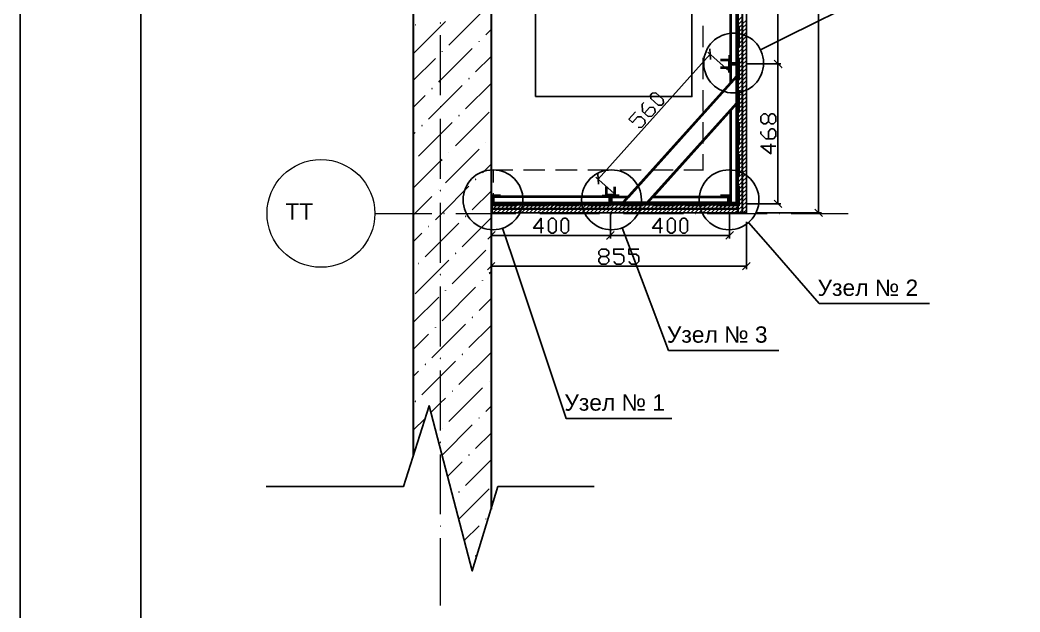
# Model space of a CAD drawing. Header units: millimetres. Extents: x 0 to 146, y 0 to 23.
# Drawn here: x 112.57 to 121.77, y 9.03 to 14.48 of the extents above; entities that cross this region are included whole.
import ezdxf

# ---------------------------------------------------------------- set-up
doc = ezdxf.new("R2010")
doc.units = ezdxf.units.MM
doc.layers.add('PDF _0', color=7, linetype='Continuous')
doc.layers.add('PDF _Текст', color=7, linetype='Continuous')
doc.layers.add('PDF _Оси-1', color=7, linetype='Continuous', true_color=0xaaaaaa)
doc.layers.add('PDF _Оси-3', color=7, linetype='Continuous', true_color=0x989898)
doc.styles.add('PDF ArialMT-Identity-H', font='arial.ttf')
doc.styles.add('PDF GOST Common-Identity-H', font='arial.ttf')

msp = doc.modelspace()

# ---------------------------------------------------------------- linework, layer by layer
at = {"layer": 'PDF _0', "lineweight": 25}
for points in [[(112.5689, 23.4484), (145.5534, 23.4484), (145.5534, 0.126), (112.5689, 0.126)], [(113.6795, 23.1707), (145.2757, 23.1707), (145.2757, 0.4036), (113.6795, 0.4036)], [(119.1748, 12.7025), (119.1748, 19.1929), (119.2092, 19.1929), (119.2092, 12.7025)], [(119.2147, 12.7025), (119.2147, 19.1929), (119.2491, 19.1929), (119.2491, 12.7025)], [(119.5673, 14.0725), (119.2518, 14.0725)], [(119.5054, 14.1069), (119.5742, 14.0381)], [(118.4709, 13.6937), (118.4385, 13.6919), (118.3702, 13.7532), (118.3684, 13.7856), (118.3838, 13.8027), (118.4162, 13.8045), (118.4844, 13.7431), (118.4862, 13.7107)], [(116.9098, 12.7768), (119.1692, 12.7768), (119.1692, 12.7424), (116.9098, 12.7424)], [(116.9098, 12.7369), (119.1692, 12.7369), (119.1692, 12.7025), (116.9098, 12.7025)], [(118.0002, 12.4677), (118.0002, 12.7025)], [(117.4528, 12.5145), (117.4299, 12.5374), (117.4299, 12.6292), (117.4528, 12.6521), (117.4758, 12.6521), (117.4987, 12.6292), (117.4987, 12.5374), (117.4758, 12.5145)], [(117.5675, 12.5145), (117.5446, 12.5374), (117.5446, 12.6292), (117.5675, 12.6521), (117.5905, 12.6521), (117.6134, 12.6292), (117.6134, 12.5374), (117.5905, 12.5145)], [(118.5476, 12.5145), (118.5246, 12.5374), (118.5246, 12.6292), (118.5476, 12.6521), (118.5705, 12.6521), (118.5934, 12.6292), (118.5934, 12.5374), (118.5705, 12.5145)], [(118.6623, 12.5145), (118.6393, 12.5374), (118.6393, 12.6292), (118.6623, 12.6521), (118.6852, 12.6521), (118.7081, 12.6292), (118.7081, 12.5374), (118.6852, 12.5145)], [(118.0346, 12.5296), (117.9658, 12.4608)]]:
    msp.add_lwpolyline(points, close=True, dxfattribs=at)
at = {"layer": 'PDF _0', "lineweight": 30}
for points in [[(116.1855, 20.7693), (116.1855, 10.4708)], [(116.8738, 20.1868), (116.8738, 19.1255), (118.3879, 19.1255), (118.3879, 17.7352), (116.9013, 17.7352), (116.9013, 9.9786)]]:
    msp.add_lwpolyline(points, dxfattribs=at)
at = {"layer": 'PDF _0', "lineweight": 25}
for points in [[(119.9139, 12.7025), (119.9139, 19.1929)], [(119.5398, 12.785), (119.5398, 14.0725), (119.5398, 15.3113), (119.5398, 16.5502), (119.5398, 17.789), (119.5398, 19.1131)], [(119.3787, 14.2021), (119.6253, 14.3245), (120.3445, 14.6813), (120.3455, 14.6813), (121.357, 14.6813)], [(116.8213, 14.5537), (116.5122, 14.2447)], [(116.4813, 14.461), (116.4333, 14.413), (116.1855, 14.1652)], [(119.2092, 14.5081), (119.1823, 14.4813), (119.1748, 14.4737)], [(119.2092, 14.4711), (119.1823, 14.4442), (119.1748, 14.4367)], [(119.2491, 14.4739), (119.2147, 14.4395)], [(116.9013, 14.3865), (116.8522, 14.3374)], [(119.2092, 14.434), (119.1823, 14.4071), (119.1748, 14.3996)], [(119.2092, 14.3969), (119.1823, 14.37), (119.1748, 14.3625)], [(119.2092, 14.3598), (119.1823, 14.333), (119.1748, 14.3254)], [(119.2491, 14.4368), (119.2147, 14.4024)], [(119.2491, 14.3997), (119.2147, 14.3653)], [(119.2491, 14.3626), (119.2147, 14.3282)], [(119.2092, 14.3227), (119.1823, 14.2959), (119.1748, 14.2883)], [(119.2092, 14.2856), (119.1823, 14.2588), (119.1748, 14.2512)], [(119.2491, 14.3256), (119.2147, 14.2912)], [(119.2491, 14.2885), (119.2147, 14.2541)], [(116.7286, 14.2138), (116.4333, 13.9185), (116.4195, 13.9047)], [(119.0903, 14.0041), (118.8955, 14.179)], [(118.9186, 14.112), (118.9134, 14.2092)], [(119.2092, 14.2486), (119.1823, 14.2217), (119.1748, 14.2142)], [(119.2092, 14.2115), (119.1823, 14.1846), (119.1748, 14.1771)], [(119.2092, 14.1744), (119.1823, 14.1475), (119.1748, 14.14)], [(119.2491, 14.2514), (119.2147, 14.217)], [(119.2491, 14.2143), (119.2147, 14.1799)], [(119.2491, 14.1772), (119.2147, 14.1428)], [(116.3886, 14.1211), (116.1855, 13.918)], [(116.9013, 14.1393), (116.7595, 13.9975)], [(118.916, 14.1606), (117.8858, 13.0132)], [(119.2092, 14.1373), (119.1823, 14.1105), (119.1748, 14.1029)], [(119.2092, 14.1002), (119.1823, 14.0734), (119.1748, 14.0658)], [(119.2491, 14.1401), (119.2147, 14.1057)], [(119.2491, 14.1031), (119.2147, 14.0687)], [(119.2092, 14.0631), (119.1823, 14.0363), (119.1748, 14.0287)], [(119.2092, 14.0261), (119.1823, 13.9992), (119.1748, 13.9916)], [(119.2092, 13.989), (119.1823, 13.9621), (119.1748, 13.9546)], [(119.2491, 14.066), (119.2147, 14.0316)], [(119.2491, 14.0289), (119.2147, 13.9945)], [(119.2491, 13.9918), (119.2147, 13.9574)], [(116.9013, 13.8921), (116.6667, 13.6575)], [(119.2092, 13.9519), (119.1823, 13.925), (119.1748, 13.9175)], [(119.2092, 13.9148), (119.1823, 13.888), (119.1748, 13.8804)], [(119.2491, 13.9547), (119.2147, 13.9203)], [(119.2491, 13.9176), (119.2147, 13.8832)], [(116.6358, 13.8738), (116.4333, 13.6713), (116.3268, 13.5648)], [(119.2092, 13.8777), (119.1823, 13.8509), (119.1748, 13.8433)], [(119.2092, 13.8406), (119.1823, 13.8138), (119.1748, 13.8062)], [(119.2092, 13.8036), (119.1823, 13.7767), (119.1748, 13.7691)], [(119.2491, 13.8806), (119.2147, 13.8461)], [(119.2491, 13.8435), (119.2147, 13.8091)], [(119.2491, 13.8064), (119.2147, 13.772)], [(116.2959, 13.7811), (116.1855, 13.6707)], [(118.3124, 13.6202), (118.3583, 13.6714), (118.3907, 13.6731), (118.4078, 13.6578), (118.4096, 13.6254), (118.3789, 13.5913), (118.3465, 13.5895), (118.2953, 13.6355), (118.2918, 13.7003), (118.3071, 13.7174)], [(119.2092, 13.7665), (119.1823, 13.7396), (119.1748, 13.7321)], [(119.2092, 13.7294), (119.1823, 13.7025), (119.1748, 13.695)], [(119.2491, 13.7693), (119.2147, 13.7349)], [(119.2491, 13.7322), (119.2147, 13.6978)], [(116.8831, 13.6266), (116.574, 13.3176)], [(118.2546, 13.4871), (118.2869, 13.4888), (118.3176, 13.523), (118.3159, 13.5554), (118.2817, 13.586), (118.2493, 13.5843), (118.2033, 13.5331), (118.1692, 13.5637), (118.2305, 13.632)], [(119.2092, 13.6923), (119.1823, 13.6655), (119.1748, 13.6579)], [(119.2092, 13.6552), (119.1823, 13.6284), (119.1748, 13.6208)], [(119.2092, 13.6181), (119.1823, 13.5913), (119.1748, 13.5837)], [(119.2491, 13.6951), (119.2147, 13.6607)], [(119.2491, 13.6581), (119.2147, 13.6236)], [(119.2491, 13.621), (119.2147, 13.5866)], [(119.4517, 13.5894), (119.4746, 13.6123), (119.4976, 13.6123), (119.5205, 13.5894), (119.5205, 13.5435), (119.4976, 13.5205), (119.4746, 13.5205), (119.4517, 13.5435), (119.4517, 13.5894), (119.4287, 13.6123), (119.4058, 13.6123), (119.3829, 13.5894), (119.3829, 13.5435), (119.4058, 13.5205), (119.4287, 13.5205), (119.4517, 13.5435)], [(116.5431, 13.5339), (116.4333, 13.4241), (116.2341, 13.2249)], [(119.2092, 13.5811), (119.1823, 13.5542), (119.1748, 13.5466)], [(119.2092, 13.544), (119.1823, 13.5171), (119.1748, 13.5096)], [(119.2491, 13.5839), (119.2147, 13.5495)], [(119.2491, 13.5468), (119.2147, 13.5124)], [(116.2032, 13.4412), (116.1855, 13.4235)], [(119.2092, 13.5069), (119.1823, 13.48), (119.1748, 13.4725)], [(119.2092, 13.4698), (119.1823, 13.443), (119.1748, 13.4354)], [(119.2092, 13.4327), (119.1823, 13.4059), (119.1748, 13.3983)], [(119.2491, 13.5097), (119.2147, 13.4753)], [(119.2491, 13.4726), (119.2147, 13.4382)], [(119.2491, 13.4356), (119.2147, 13.4011)], [(119.4517, 13.3829), (119.4517, 13.4517), (119.4746, 13.4746), (119.4976, 13.4746), (119.5205, 13.4517), (119.5205, 13.4058), (119.4976, 13.3829), (119.4287, 13.3829), (119.3829, 13.4288), (119.3829, 13.4517)], [(119.2092, 13.3956), (119.1823, 13.3688), (119.1748, 13.3612)], [(119.2092, 13.3586), (119.1823, 13.3317), (119.1748, 13.3241)], [(119.2491, 13.3985), (119.2147, 13.3641)], [(119.2491, 13.3614), (119.2147, 13.327)], [(119.4746, 13.337), (119.4746, 13.2452), (119.3829, 13.3141), (119.5205, 13.3141)], [(116.7904, 13.2867), (116.4813, 12.9777)], [(119.2092, 13.3215), (119.1823, 13.2946), (119.1748, 13.2871)], [(119.2092, 13.2844), (119.1823, 13.2575), (119.1748, 13.25)], [(119.2092, 13.2473), (119.1823, 13.2205), (119.1748, 13.2129)], [(119.2491, 13.3243), (119.2147, 13.2899)], [(119.2491, 13.2872), (119.2147, 13.2528)], [(119.2491, 13.2501), (119.2147, 13.2157)], [(116.4504, 13.194), (116.4333, 13.1768), (116.1855, 12.9291)], [(119.2092, 13.2102), (119.1823, 13.1834), (119.1748, 13.1758)], [(119.2092, 13.1731), (119.1823, 13.1463), (119.1748, 13.1387)], [(119.2491, 13.2131), (119.2147, 13.1786)], [(119.2491, 13.176), (119.2147, 13.1416)], [(116.9013, 13.1504), (116.8213, 13.0704)], [(117.8832, 13.0618), (117.8885, 12.9646)], [(119.2092, 13.1361), (119.1823, 13.1092), (119.1748, 13.1016)], [(119.2092, 13.099), (119.1823, 13.0721), (119.1748, 13.0646)], [(119.2092, 13.0619), (119.1823, 13.035), (119.1748, 13.0275)], [(119.2491, 13.1389), (119.2147, 13.1045)], [(119.2491, 13.1018), (119.2147, 13.0674)], [(119.2491, 13.0647), (119.2147, 13.0303)], [(118.0602, 12.8567), (117.8654, 13.0316)], [(119.2092, 13.0248), (119.1823, 12.998), (119.1748, 12.9904)], [(119.2092, 12.9877), (119.1823, 12.9609), (119.1748, 12.9533)], [(119.2491, 13.0276), (119.2147, 12.9932)], [(119.2491, 12.9906), (119.2147, 12.9561)], [(116.6976, 12.9467), (116.4482, 12.6973), (116.4333, 12.6824), (116.3886, 12.6377)], [(116.9013, 12.9032), (116.7286, 12.7304)], [(119.2092, 12.9506), (119.1823, 12.9238), (119.1748, 12.9162)], [(119.2092, 12.9136), (119.1823, 12.8867), (119.1748, 12.8791)], [(119.2092, 12.8765), (119.1823, 12.8496), (119.1748, 12.8421)], [(119.2491, 12.9535), (119.2147, 12.9191)], [(119.2491, 12.9164), (119.2147, 12.882)], [(119.2491, 12.8793), (119.2147, 12.8449)], [(116.3577, 12.854), (116.2009, 12.6973), (116.1855, 12.6819)], [(119.2092, 12.8394), (119.1823, 12.8125), (119.1748, 12.805)], [(119.2092, 12.8023), (119.1823, 12.7755), (119.1748, 12.7679)], [(119.2491, 12.8422), (119.2147, 12.8078)], [(119.2491, 12.8051), (119.2147, 12.7707)], [(119.2518, 12.785), (119.5673, 12.785)], [(119.5054, 12.8195), (119.5742, 12.7506)], [(116.9055, 12.7025), (116.9055, 12.4677)], [(116.9216, 12.7768), (116.9098, 12.765)], [(116.9187, 12.7369), (116.9098, 12.7279)], [(116.9558, 12.7369), (116.9214, 12.7025)], [(116.9586, 12.7768), (116.9479, 12.7661), (116.9242, 12.7424)], [(116.9929, 12.7369), (116.9585, 12.7025)], [(116.9957, 12.7768), (116.985, 12.7661), (116.9613, 12.7424)], [(117.03, 12.7369), (116.9956, 12.7025)], [(117.0328, 12.7768), (117.0221, 12.7661), (116.9984, 12.7424)], [(117.0671, 12.7369), (117.0326, 12.7025)], [(117.0699, 12.7768), (117.0592, 12.7661), (117.0355, 12.7424)], [(117.1041, 12.7369), (117.0697, 12.7025)], [(117.107, 12.7768), (117.0963, 12.7661), (117.0726, 12.7424)], [(117.1412, 12.7369), (117.1068, 12.7025)], [(117.1441, 12.7768), (117.1334, 12.7661), (117.1096, 12.7424)], [(117.1783, 12.7369), (117.1439, 12.7025)], [(117.1811, 12.7768), (117.1704, 12.7661), (117.1467, 12.7424)], [(117.2154, 12.7369), (117.181, 12.7025)], [(117.2182, 12.7768), (117.2075, 12.7661), (117.1838, 12.7424)], [(117.2525, 12.7369), (117.2181, 12.7025)], [(117.2553, 12.7768), (117.2446, 12.7661), (117.2209, 12.7424)], [(117.2896, 12.7369), (117.2551, 12.7025)], [(117.2924, 12.7768), (117.2817, 12.7661), (117.258, 12.7424)], [(117.3266, 12.7369), (117.2922, 12.7025)], [(117.3295, 12.7768), (117.3188, 12.7661), (117.2951, 12.7424)], [(117.3637, 12.7369), (117.3293, 12.7025)], [(117.3666, 12.7768), (117.3559, 12.7661), (117.3321, 12.7424)], [(117.4008, 12.7369), (117.3664, 12.7025)], [(117.4036, 12.7768), (117.3929, 12.7661), (117.3692, 12.7424)], [(117.4379, 12.7369), (117.4035, 12.7025)], [(117.4407, 12.7768), (117.43, 12.7661), (117.4063, 12.7424)], [(117.475, 12.7369), (117.4406, 12.7025)], [(117.4778, 12.7768), (117.4671, 12.7661), (117.4434, 12.7424)], [(117.5121, 12.7369), (117.4776, 12.7025)], [(117.5149, 12.7768), (117.5042, 12.7661), (117.4805, 12.7424)], [(117.5491, 12.7369), (117.5147, 12.7025)], [(117.552, 12.7768), (117.5413, 12.7661), (117.5176, 12.7424)], [(117.5862, 12.7369), (117.5518, 12.7025)], [(117.5891, 12.7768), (117.5784, 12.7661), (117.5546, 12.7424)], [(117.6233, 12.7369), (117.5889, 12.7025)], [(117.6261, 12.7768), (117.6154, 12.7661), (117.5917, 12.7424)], [(117.6604, 12.7369), (117.626, 12.7025)], [(117.6632, 12.7768), (117.6525, 12.7661), (117.6288, 12.7424)], [(117.6975, 12.7369), (117.6631, 12.7025)], [(117.7003, 12.7768), (117.6896, 12.7661), (117.6659, 12.7424)], [(117.7346, 12.7369), (117.7001, 12.7025)], [(117.7374, 12.7768), (117.7267, 12.7661), (117.703, 12.7424)], [(117.7716, 12.7369), (117.7372, 12.7025)], [(117.7745, 12.7768), (117.7638, 12.7661), (117.7401, 12.7424)], [(117.8087, 12.7369), (117.7743, 12.7025)], [(117.8116, 12.7768), (117.8009, 12.7661), (117.7771, 12.7424)], [(117.8458, 12.7369), (117.8114, 12.7025)], [(117.8486, 12.7768), (117.838, 12.7661), (117.8142, 12.7424)], [(117.8829, 12.7369), (117.8485, 12.7025)], [(117.8857, 12.7768), (117.875, 12.7661), (117.8513, 12.7424)], [(117.92, 12.7369), (117.8856, 12.7025)], [(117.9228, 12.7768), (117.9121, 12.7661), (117.8884, 12.7424)], [(117.9571, 12.7369), (117.9226, 12.7025)], [(117.9599, 12.7768), (117.9492, 12.7661), (117.9255, 12.7424)], [(117.9941, 12.7369), (117.9597, 12.7025)], [(117.997, 12.7768), (117.9863, 12.7661), (117.9626, 12.7424)], [(118.0312, 12.7369), (117.9968, 12.7025)], [(118.0341, 12.7768), (118.0234, 12.7661), (117.9996, 12.7424)], [(118.0683, 12.7369), (118.0339, 12.7025)], [(118.0711, 12.7768), (118.0605, 12.7661), (118.0367, 12.7424)], [(118.1054, 12.7369), (118.071, 12.7025)], [(118.1082, 12.7768), (118.0975, 12.7661), (118.0738, 12.7424)], [(118.1425, 12.7369), (118.1081, 12.7025)], [(118.1453, 12.7768), (118.1346, 12.7661), (118.1109, 12.7424)], [(118.1796, 12.7369), (118.1451, 12.7025)], [(118.1824, 12.7768), (118.1717, 12.7661), (118.148, 12.7424)], [(118.2166, 12.7369), (118.1822, 12.7025)], [(118.2195, 12.7768), (118.2088, 12.7661), (118.1851, 12.7424)], [(118.2537, 12.7369), (118.2193, 12.7025)], [(118.2566, 12.7768), (118.2459, 12.7661), (118.2221, 12.7424)], [(118.2908, 12.7369), (118.2564, 12.7025)], [(118.2936, 12.7768), (118.283, 12.7661), (118.2592, 12.7424)], [(118.3279, 12.7369), (118.2935, 12.7025)], [(118.3307, 12.7768), (118.32, 12.7661), (118.2963, 12.7424)], [(118.365, 12.7369), (118.3306, 12.7025)], [(118.3678, 12.7768), (118.3571, 12.7661), (118.3334, 12.7424)], [(118.4021, 12.7369), (118.3676, 12.7025)], [(118.4049, 12.7768), (118.3942, 12.7661), (118.3705, 12.7424)], [(118.4391, 12.7369), (118.4047, 12.7025)], [(118.442, 12.7768), (118.4313, 12.7661), (118.4076, 12.7424)], [(118.4762, 12.7369), (118.4418, 12.7025)], [(118.4791, 12.7768), (118.4684, 12.7661), (118.4446, 12.7424)], [(118.5133, 12.7369), (118.4789, 12.7025)], [(118.5161, 12.7768), (118.5055, 12.7661), (118.4817, 12.7424)], [(118.5504, 12.7369), (118.516, 12.7025)], [(118.5532, 12.7768), (118.5425, 12.7661), (118.5188, 12.7424)], [(118.5875, 12.7369), (118.5531, 12.7025)], [(118.5903, 12.7768), (118.5796, 12.7661), (118.5559, 12.7424)], [(118.6246, 12.7369), (118.5901, 12.7025)], [(118.6274, 12.7768), (118.6167, 12.7661), (118.593, 12.7424)], [(118.6616, 12.7369), (118.6272, 12.7025)], [(118.6645, 12.7768), (118.6538, 12.7661), (118.6301, 12.7424)], [(118.6987, 12.7369), (118.6643, 12.7025)], [(118.7016, 12.7768), (118.6909, 12.7661), (118.6672, 12.7424)], [(118.7358, 12.7369), (118.7014, 12.7025)], [(118.7386, 12.7768), (118.728, 12.7661), (118.7042, 12.7424)], [(118.7729, 12.7369), (118.7385, 12.7025)], [(118.7757, 12.7768), (118.765, 12.7661), (118.7413, 12.7424)], [(118.81, 12.7369), (118.7756, 12.7025)], [(118.8128, 12.7768), (118.8021, 12.7661), (118.7784, 12.7424)], [(118.8471, 12.7369), (118.8127, 12.7025)], [(118.8499, 12.7768), (118.8392, 12.7661), (118.8155, 12.7424)], [(118.8841, 12.7369), (118.8497, 12.7025)], [(118.887, 12.7768), (118.8763, 12.7661), (118.8526, 12.7424)], [(118.9212, 12.7369), (118.8868, 12.7025)], [(118.9241, 12.7768), (118.9134, 12.7661), (118.8897, 12.7424)], [(118.9583, 12.7369), (118.9239, 12.7025)], [(118.9611, 12.7768), (118.9505, 12.7661), (118.9267, 12.7424)], [(118.9954, 12.7369), (118.961, 12.7025)], [(118.9982, 12.7768), (118.9875, 12.7661), (118.9638, 12.7424)], [(119.0325, 12.7369), (118.9981, 12.7025)], [(119.0353, 12.7768), (119.0246, 12.7661), (119.0009, 12.7424)], [(119.0696, 12.7369), (119.0352, 12.7025)], [(119.0724, 12.7768), (119.0617, 12.7661), (119.038, 12.7424)], [(119.1066, 12.7369), (119.0722, 12.7025)], [(119.1095, 12.7768), (119.0988, 12.7661), (119.0751, 12.7424)], [(119.0949, 12.7025), (119.0949, 12.4677)], [(119.1437, 12.7369), (119.1093, 12.7025)], [(119.1466, 12.7768), (119.1359, 12.7661), (119.1122, 12.7424)], [(119.1692, 12.7253), (119.1464, 12.7025)], [(119.1692, 12.7624), (119.1492, 12.7424)], [(119.2092, 12.7652), (119.1748, 12.7308)], [(119.2092, 12.7281), (119.1835, 12.7025)], [(119.2491, 12.7681), (119.2147, 12.7336)], [(119.2491, 12.731), (119.2206, 12.7025)], [(119.3317, 12.7025), (119.9415, 12.7025)], [(119.8795, 12.7369), (119.9484, 12.668)], [(116.6049, 12.6068), (116.4333, 12.4352), (116.2959, 12.2978)], [(116.9013, 12.656), (116.6358, 12.3905)], [(116.9013, 12.6199), (116.9013, 12.1842)], [(117.384, 12.5603), (117.2922, 12.5603), (117.3611, 12.6521), (117.3611, 12.5145)], [(118.4787, 12.5603), (118.387, 12.5603), (118.4558, 12.6521), (118.4558, 12.5145)], [(119.2491, 12.6199), (119.2491, 12.1842)], [(119.2701, 12.6145), (119.4508, 12.4068), (119.9193, 11.8682), (119.9203, 11.8682), (120.9318, 11.8682)], [(116.265, 12.5141), (116.1855, 12.4346)], [(116.9399, 12.5296), (116.8711, 12.4608)], [(117.0065, 12.5611), (117.0938, 12.3), (117.5907, 10.8129), (117.5917, 10.8129), (118.5647, 10.8129)], [(118.106, 12.5648), (118.2036, 12.3074), (118.5337, 11.4378), (118.5347, 11.4378), (119.5462, 11.4378)], [(119.0605, 12.4608), (119.1293, 12.5296)], [(116.9055, 12.4952), (118.0002, 12.4952), (119.0949, 12.4952)], [(116.8522, 12.3596), (116.5431, 12.0506)], [(117.9605, 12.2998), (117.9834, 12.2769), (117.9834, 12.2539), (117.9605, 12.231), (117.9146, 12.231), (117.8917, 12.2539), (117.8917, 12.2769), (117.9146, 12.2998), (117.9605, 12.2998), (117.9834, 12.3227), (117.9834, 12.3457), (117.9605, 12.3686), (117.9146, 12.3686), (117.8917, 12.3457), (117.8917, 12.3227), (117.9146, 12.2998)], [(118.0293, 12.2539), (118.0523, 12.231), (118.0981, 12.231), (118.1211, 12.2539), (118.1211, 12.2998), (118.0981, 12.3227), (118.0293, 12.3227), (118.0293, 12.3686), (118.1211, 12.3686)], [(118.167, 12.2539), (118.1899, 12.231), (118.2358, 12.231), (118.2587, 12.2539), (118.2587, 12.2998), (118.2358, 12.3227), (118.167, 12.3227), (118.167, 12.3686), (118.2587, 12.3686)], [(116.5122, 12.2669), (116.4333, 12.1879), (116.2032, 11.9579)], [(116.9357, 12.2461), (116.8669, 12.1773)], [(119.2147, 12.1773), (119.2835, 12.2461)], [(116.9013, 12.1615), (116.8831, 12.1433)], [(119.2491, 12.2117), (116.9013, 12.2117)], [(116.7595, 12.0197), (116.4504, 11.7106)], [(116.4195, 11.927), (116.1855, 11.693)], [(116.9013, 11.9143), (116.7904, 11.8033)], [(116.6667, 11.6797), (116.4333, 11.4463), (116.3577, 11.3707)], [(116.9013, 11.6671), (116.6976, 11.4634)], [(116.3268, 11.587), (116.1855, 11.4457)], [(116.9013, 11.4198), (116.6049, 11.1235)], [(116.574, 11.3398), (116.4333, 11.1991), (116.265, 11.0308)], [(116.2341, 11.2471), (116.1855, 11.1985)], [(116.8213, 11.0926), (116.5122, 10.7835)], [(116.4813, 10.9999), (116.4333, 10.9518), (116.3476, 10.8661)], [(117.8491, 10.1853), (116.9642, 10.1853), (116.7282, 9.4104), (116.3311, 10.9293), (116.0949, 10.1853), (114.8318, 10.1853)], [(116.9013, 10.9254), (116.8522, 10.8763)], [(116.294, 10.8125), (116.1855, 10.7041)], [(116.7286, 10.7526), (116.4501, 10.4742)], [(116.9013, 10.6782), (116.7595, 10.5363)], [(116.6358, 10.4127), (116.5013, 10.2782)], [(116.9013, 10.4309), (116.6667, 10.1964)], [(116.8831, 10.1655), (116.6038, 9.8862)], [(116.7904, 9.8255), (116.6551, 9.6903)]]:
    msp.add_lwpolyline(points, dxfattribs=at)
at = {"layer": 'PDF _0', "color": 5, "lineweight": 25}
msp.add_lwpolyline([(117.3109, 13.7714), (118.7487, 13.7714), (118.7487, 16.5805), (117.3109, 16.5805)], close=True, dxfattribs=at)
at = {"layer": 'PDF _0', "color": 1, "lineweight": 40}
for points in [[(119.1032, 14.079), (119.161, 14.079), (119.161, 15.3055), (119.1032, 15.3055)], [(117.9923, 12.7933), (117.9923, 12.8511), (116.9192, 12.8511), (116.9192, 12.7933)]]:
    msp.add_lwpolyline(points, close=True, dxfattribs=at)
at = {"layer": 'PDF _0', "lineweight": 5}
for points in [[(116.2032, 14.4301), (116.2052, 14.4301), (116.2052, 14.4321), (116.2032, 14.4321)], [(116.7904, 14.2756), (116.7924, 14.2756), (116.7924, 14.2776), (116.7904, 14.2776)], [(116.4504, 14.1829), (116.4524, 14.1829), (116.4524, 14.1849), (116.4504, 14.1849)], [(116.6976, 13.9356), (116.6996, 13.9356), (116.6996, 13.9376), (116.6976, 13.9376)], [(116.3577, 13.8429), (116.3597, 13.8429), (116.3597, 13.8449), (116.3577, 13.8449)], [(116.6049, 13.5957), (116.6069, 13.5957), (116.6069, 13.5977), (116.6049, 13.5977)], [(116.265, 13.503), (116.267, 13.503), (116.267, 13.505), (116.265, 13.505)], [(116.8522, 13.3485), (116.8542, 13.3485), (116.8542, 13.3505), (116.8522, 13.3505)], [(116.5122, 13.2558), (116.5142, 13.2558), (116.5142, 13.2578), (116.5122, 13.2578)], [(118.852, 13.0965), (118.854, 13.0965), (118.854, 13.0985), (118.852, 13.0985)], [(116.7595, 13.0086), (116.7615, 13.0086), (116.7615, 13.0106), (116.7595, 13.0106)], [(116.4195, 12.9158), (116.4215, 12.9158), (116.4215, 12.9178), (116.4195, 12.9178)], [(116.6667, 12.6686), (116.6687, 12.6686), (116.6687, 12.6706), (116.6667, 12.6706)], [(116.3268, 12.5759), (116.3288, 12.5759), (116.3288, 12.5779), (116.3268, 12.5779)], [(116.574, 12.3287), (116.576, 12.3287), (116.576, 12.3307), (116.574, 12.3307)], [(116.2341, 12.236), (116.2361, 12.236), (116.2361, 12.238), (116.2341, 12.238)], [(116.8213, 12.0815), (116.8233, 12.0815), (116.8233, 12.0835), (116.8213, 12.0835)], [(116.4813, 11.9888), (116.4833, 11.9888), (116.4833, 11.9908), (116.4813, 11.9908)], [(116.7286, 11.7415), (116.7306, 11.7415), (116.7306, 11.7435), (116.7286, 11.7435)], [(116.3886, 11.6488), (116.3906, 11.6488), (116.3906, 11.6508), (116.3886, 11.6508)], [(116.6358, 11.4016), (116.6378, 11.4016), (116.6378, 11.4036), (116.6358, 11.4036)], [(116.2959, 11.3089), (116.2979, 11.3089), (116.2979, 11.3109), (116.2959, 11.3109)], [(116.8831, 11.1544), (116.8851, 11.1544), (116.8851, 11.1564), (116.8831, 11.1564)], [(116.5431, 11.0617), (116.5451, 11.0617), (116.5451, 11.0637), (116.5431, 11.0637)], [(116.2032, 10.969), (116.2052, 10.969), (116.2052, 10.971), (116.2032, 10.971)], [(116.7904, 10.8144), (116.7924, 10.8144), (116.7924, 10.8164), (116.7904, 10.8164)], [(116.4504, 10.7217), (116.4524, 10.7217), (116.4524, 10.7237), (116.4504, 10.7237)], [(116.6976, 10.4745), (116.6996, 10.4745), (116.6996, 10.4765), (116.6976, 10.4765)], [(116.6049, 10.1346), (116.6069, 10.1346), (116.6069, 10.1366), (116.6049, 10.1366)], [(116.8522, 9.8874), (116.8542, 9.8874), (116.8542, 9.8894), (116.8522, 9.8894)], [(116.7595, 9.5474), (116.7615, 9.5474), (116.7615, 9.5494), (116.7595, 9.5494)]]:
    msp.add_lwpolyline(points, close=True, dxfattribs=at)
at = {"layer": 'PDF _0', "lineweight": 20}
for points in [[(118.852, 14.225), (118.852, 14.4216)], [(119.1823, 14.4216), (119.1823, 14.225)], [(118.852, 13.93), (118.852, 14.1266)], [(119.1823, 14.1266), (119.1823, 13.93)], [(118.852, 13.635), (118.852, 13.8316)], [(119.1823, 13.8316), (119.1823, 13.635)], [(118.852, 13.34), (118.852, 13.5366)], [(119.1823, 13.5366), (119.1823, 13.34)], [(118.6751, 13.0965), (118.852, 13.0965), (118.852, 13.2416)], [(119.1823, 13.2416), (119.1823, 13.045)], [(116.9249, 12.9804), (116.9249, 13.0965), (117.1018, 13.0965)], [(117.2001, 13.0965), (117.3968, 13.0965)], [(117.4951, 13.0965), (117.6918, 13.0965)], [(117.7901, 13.0965), (117.9868, 13.0965)], [(118.0851, 13.0965), (118.2817, 13.0965)], [(118.3801, 13.0965), (118.5767, 13.0965)], [(117.1194, 12.7661), (116.9249, 12.7661), (116.9249, 12.8821)], [(119.1823, 12.9466), (119.1823, 12.7661), (118.9878, 12.7661)], [(117.4144, 12.7661), (117.2178, 12.7661)], [(117.7094, 12.7661), (117.5128, 12.7661)], [(118.0044, 12.7661), (117.8078, 12.7661)], [(118.2994, 12.7661), (118.1028, 12.7661)], [(118.5944, 12.7661), (118.3978, 12.7661)], [(118.8894, 12.7661), (118.6928, 12.7661)]]:
    msp.add_lwpolyline(points, dxfattribs=at)
at = {"layer": 'PDF _0', "color": 1, "lineweight": 40}
for points in [[(119.0123, 14.1097), (119.0894, 14.1097), (119.0894, 14.0353), (119.0123, 14.0353)], [(119.0949, 14.1509), (119.0949, 14.0739), (119.1692, 14.0739), (119.1692, 14.1509)], [(119.0949, 13.994), (119.0949, 14.0711), (119.1692, 14.0711), (119.1692, 13.994)], [(119.1032, 13.6475), (119.1032, 12.7933), (119.161, 12.7933), (119.161, 14.0666), (119.1032, 14.0666), (119.1032, 13.8947)], [(118.3363, 12.7933), (119.161, 13.7119), (118.3882, 12.8511), (119.0812, 12.8511), (119.0812, 12.7933), (118.0081, 12.7933), (118.0081, 12.8511), (118.1662, 12.8511), (119.161, 13.9591), (118.1143, 12.7933)], [(118.0374, 12.942), (118.0374, 12.8649), (117.963, 12.8649), (117.963, 12.942)], [(116.9869, 12.8594), (116.9098, 12.8594), (116.9098, 12.785), (116.9869, 12.785)], [(117.9217, 12.8594), (117.9988, 12.8594), (117.9988, 12.785), (117.9217, 12.785)], [(118.0787, 12.8594), (118.0016, 12.8594), (118.0016, 12.785), (118.0787, 12.785)], [(119.0123, 12.785), (119.0894, 12.785), (119.0894, 12.8594), (119.0123, 12.8594)], [(119.0949, 12.8621), (119.0949, 12.785), (119.1692, 12.785), (119.1692, 12.8621)]]:
    msp.add_lwpolyline(points, dxfattribs=at)
at = {"layer": 'PDF _0', "lineweight": 25}
for centre in [(119.1321, 14.0798), (116.9192, 12.8222), (118.0083, 12.8222), (119.0894, 12.8222)]:
    msp.add_circle(centre, 0.2753, dxfattribs=at)
at = {"layer": 'PDF _Оси-1', "lineweight": 20}
msp.add_circle((115.3362, 12.6973), 0.4955, dxfattribs=at)
at = {"layer": 'PDF _Оси-3', "lineweight": 5}
for points in [[(116.4333, 14.4464), (116.4353, 14.4464), (116.4353, 14.4484), (116.4333, 14.4484)], [(116.4333, 13.6756), (116.4353, 13.6756), (116.4353, 13.6776), (116.4333, 13.6776)], [(116.4333, 12.9047), (116.4353, 12.9047), (116.4353, 12.9067), (116.4333, 12.9067)], [(116.4672, 12.6973), (116.4692, 12.6973), (116.4692, 12.6993), (116.4672, 12.6993)], [(117.238, 12.6973), (117.24, 12.6973), (117.24, 12.6993), (117.238, 12.6993)], [(118.0089, 12.6973), (118.0109, 12.6973), (118.0109, 12.6993), (118.0089, 12.6993)], [(118.7797, 12.6973), (118.7817, 12.6973), (118.7817, 12.6993), (118.7797, 12.6993)], [(119.5505, 12.6973), (119.5525, 12.6973), (119.5525, 12.6993), (119.5505, 12.6993)], [(116.4333, 12.1339), (116.4353, 12.1339), (116.4353, 12.1359), (116.4333, 12.1359)], [(116.4333, 11.3631), (116.4353, 11.3631), (116.4353, 11.3651), (116.4333, 11.3651)], [(116.4333, 10.5923), (116.4353, 10.5923), (116.4353, 10.5943), (116.4333, 10.5943)], [(116.4333, 9.8214), (116.4353, 9.8214), (116.4353, 9.8234), (116.4333, 9.8234)]]:
    msp.add_lwpolyline(points, close=True, dxfattribs=at)
at = {"layer": 'PDF _Оси-3', "lineweight": 13}
for points in [[(116.4333, 14.3363), (116.4333, 13.7857)], [(116.4333, 13.5655), (116.4333, 13.0149)], [(116.4333, 12.7946), (116.4333, 12.244)], [(115.8317, 12.6973), (116.3571, 12.6973)], [(116.5773, 12.6973), (117.1279, 12.6973)], [(117.3482, 12.6973), (117.8988, 12.6973)], [(118.119, 12.6973), (118.6696, 12.6973)], [(118.8898, 12.6973), (119.4404, 12.6973)], [(119.6607, 12.6973), (120.186, 12.6973)], [(116.4333, 12.0238), (116.4333, 11.4732)], [(116.4333, 11.253), (116.4333, 10.7024)], [(116.4333, 10.4821), (116.4333, 9.9315)], [(116.4333, 9.7113), (116.4333, 9.0911)]]:
    msp.add_lwpolyline(points, dxfattribs=at)

# ---------------------------------------------------------------- texts
at = {"layer": 'PDF _Текст', "color": 253, "true_color": 0xaaaaaa, "insert": (115.0095, 12.7151), "char_height": 0.15, "attachment_point": 4, "style": 'PDF ArialMT-Identity-H'}
msp.add_mtext('ТТ', dxfattribs=at)
at = {"layer": 'PDF _Текст', "char_height": 0.15, "attachment_point": 4, "style": 'PDF GOST Common-Identity-H'}
for s, insert in [('Узел № 2', (119.9039, 12.0128)), ('Узел № 3', (118.5183, 11.5825)), ('Узел № 1', (117.5753, 10.9576))]:
    msp.add_mtext(s, dxfattribs=dict(at, insert=insert))

doc.saveas('drawing.dxf')
